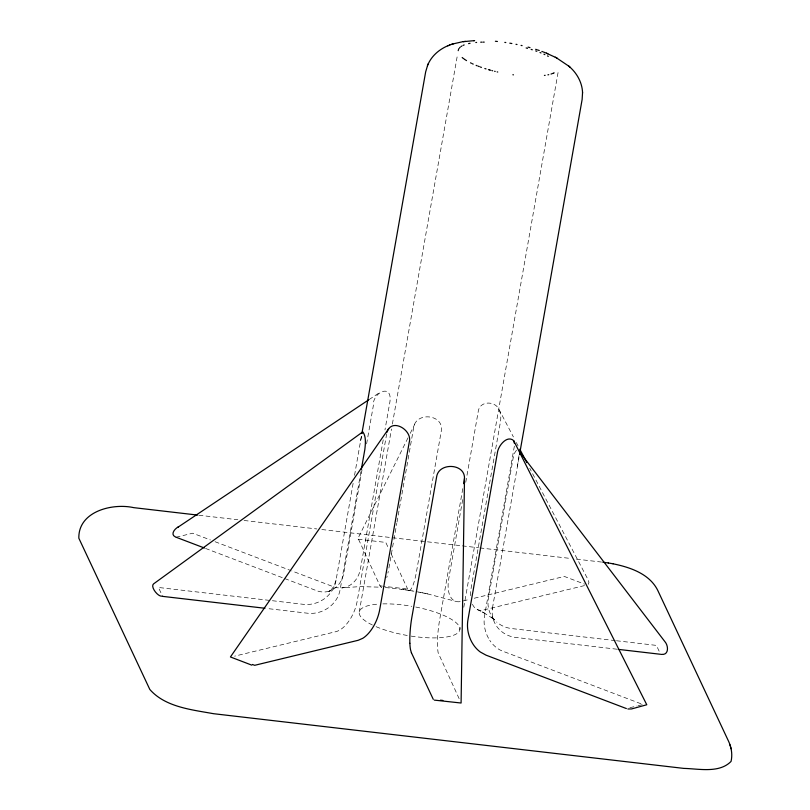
<?xml version="1.0" encoding="UTF-8"?>
<svg xmlns="http://www.w3.org/2000/svg" width="810" height="810" viewBox="0 0 810 810"><rect width="100%" height="100%" fill="white"/><g stroke="black" fill="none" stroke-linecap="round" stroke-linejoin="round"><path stroke-width="0.61" stroke-dasharray="4.05 3.04" d="M518.987 455.645L517.438 466.266M514.36 446.168L484.572 615.721A27.965 22.326 76.4 0 0 484.512 626.626L484.846 628.449A28.461 22.721 76.4 0 0 489.767 640.346M492.298 609.201L492.51 607.733M353.109 483.367L335.937 580.821A27.965 26.234 -25.1 0 1 331.999 590.804L330.956 592.312A28.461 26.7 -25.1 0 1 321.216 600.757L319.555 601.607A28.836 27.054 -25.1 0 1 310.615 604.24L308.762 604.432A28.836 27.054 -25.1 0 1 303.264 604.311L158.456 587.473L162.628 596.373M354.547 475.278L361.746 434.393M360.916 471.764L340.119 589.71A27.965 26.234 -25.1 0 1 336.17 599.704L335.127 601.212A28.461 26.7 -25.1 0 1 325.387 609.657L323.727 610.507A28.836 27.054 -25.1 0 1 314.786 613.14L312.943 613.322A28.836 27.054 -25.1 0 1 307.435 613.2L267.472 608.563M362.019 469.841L343.916 572.538A27.965 22.326 76.4 0 1 340.362 582.117L339.471 583.473A28.461 22.721 76.4 0 1 331.229 590.358L329.741 590.966L331.239 590.358M366.606 443.85L373.369 405.486C372.185 392.911 392.374 382.725 389.975 401.476L384.963 429.938M383.211 439.83L360.521 568.529A27.965 22.326 76.4 0 1 356.977 578.097L356.076 579.464A28.461 22.721 76.4 0 1 347.844 586.349L346.457 586.906A28.836 23.024 76.4 0 1 339.066 587.928L337.547 587.776A28.856 23.034 76.4 0 1 333.021 586.602L291.752 570.898M386.684 433.856L357.23 600.909A27.965 14.772 -69.2 0 1 354.132 611.459L353.403 613.16A28.461 15.036 -69.2 0 1 346.893 623.72L345.819 624.966A28.836 15.238 -69.2 0 1 340.2 629.765L339.066 630.423A28.856 15.248 -69.2 0 1 335.704 631.719L234.606 656.161M359.215 612.087L391.503 428.996M392.384 424.015L457.609 54.098M388.911 568.012L393.721 540.695M393.943 539.46L396.789 523.321M397.011 522.075L413.647 427.71C415.56 411.409 444.184 414.234 441.308 430.93L416.573 571.232A27.965 5.336 -83.4 0 1 414.447 580.78L414.052 582.127A28.461 5.427 -83.4 0 1 411.176 588.921L410.771 589.467A28.836 5.508 -83.4 0 1 408.878 590.389L407.653 589.022L383.636 586.288M462.783 488.643L439.577 620.247A27.965 5.336 -83.4 0 0 438.099 631.172L437.926 633.015A28.461 5.427 -83.4 0 0 437.491 645.003L437.542 646.501A28.836 5.508 -83.4 0 0 438.159 652.769L459.867 700.275M462.702 499.598L448.74 578.785A27.965 14.772 -69.2 0 0 448.224 588.708L448.396 590.196A28.461 15.036 -69.2 0 0 451.595 598.408L452.304 599.218A28.856 15.248 -69.2 0 0 456.668 601.617L457.66 601.749A28.856 15.248 -69.2 0 0 460.839 601.476M465.76 482.274L478.194 411.733C479.348 400.454 495.71 400.494 499.355 410.103L513.388 436.924M411.186 636.113A51.07 14.762 10 0 0 459.837 629.674L460.708 624.692M463.786 607.247L558.222 71.675M492.44 608.128L519.311 455.757M360.683 440.518L361.888 434.16M336.039 580.142L333.983 586.156L330.834 590.247L331.553 589.528L328.89 591.523L330.683 590.551L329.204 591.28L329.862 590.966A28.836 23.024 76.4 0 1 322.451 591.948L320.932 591.796A28.836 23.024 76.4 0 1 316.437 590.622L284.573 578.512M407.987 437.856L358.04 538.245L379.971 585.762L381.216 587.169A28.836 5.508 -83.4 0 0 381.571 587.23L360.258 586.572L342.083 587.878M410.225 433.35L414.7 424.359M588.202 584.385L588.961 582.36L588.222 579.98L529.75 468.22M516.446 450.228L514.573 453.053L513.105 458.247L488.369 598.549A27.965 26.234 -25.1 0 0 488.703 609.029L489.179 610.72A28.461 26.7 -25.1 0 0 495.609 621.047L496.915 622.242M369.137 399.543L380.659 391.848M176.084 537.232L192.689 533.213L210.377 539.946M463.269 600.888L469.365 599.41M474.235 598.236L564.367 576.447L584.628 584.152M584.445 585.6L483.347 610.041A28.856 15.248 -69.2 0 1 480.168 610.315L479.176 610.173A28.836 15.238 -69.2 0 1 474.822 607.783L474.103 606.984A28.461 15.036 -69.2 0 1 472.331 603.976M629.927 707.687L637.045 705.966M638.229 705.682L642.968 704.528L502.635 651.139A28.856 23.034 76.4 0 1 498.302 648.942L496.915 647.99A28.856 23.034 76.4 0 1 490.819 641.834L489.767 640.346M342.772 587.787L344.068 587.604L343.561 587.675M385.276 587.513L402.003 589.376M198.956 515.231L237.836 519.757M244.104 520.486L316.842 528.95M321.864 529.527L461.082 545.727M462.338 545.869L478.639 547.762M479.895 547.914L571.445 558.556M576.467 559.143L601.546 562.059M358.121 539.207L385.783 542.427L388.982 549.241M615.236 640.599L511.647 628.55A28.856 27.074 -25.1 0 1 506.291 627.406L504.579 626.798A28.856 27.074 -25.1 0 1 496.935 622.252M616.481 640.75L656.424 645.398L659.553 652.07M616.916 649.205L515.818 637.45A28.856 27.074 -25.1 0 1 510.472 636.306L508.761 635.698A28.856 27.074 -25.1 0 1 501.117 631.142L499.78 629.947A28.461 26.7 -25.1 0 1 493.351 619.61L492.885 617.929A27.965 26.234 -25.1 0 1 492.541 607.449M379.991 585.812L382.421 586.126M401.77 589.336L403.694 589.609M403.491 589.579L405.395 589.852M405.223 589.832L407.086 590.105M406.954 590.085L408.787 590.379M408.675 590.358L412.189 590.925M412.138 590.925L413.88 591.219M417.272 591.827L419.043 592.161M418.962 592.14L420.765 592.485M420.653 592.464L422.476 592.829M422.344 592.798L424.187 593.173M424.025 593.143L425.898 593.528M425.706 593.487L427.599 593.892M427.376 593.841L455.696 601.354M215.095 541.738L290.567 570.453M205.558 548.451L283.389 578.056M477.292 609.555L483.57 612.613M483.449 612.542L493.432 618.87L491.498 617.382L495.133 620.541L493.989 619.346L494.383 619.771M516.304 442.513L518.066 445.865M391.108 553.777L407.632 588.981M499.355 410.103L500.833 415.014L500.712 420.299L471.258 587.351A27.965 14.772 -69.2 0 0 470.64 595.735M388.253 571.425A27.965 5.336 -83.4 0 1 387.909 573.055M387.17 576.133A27.965 5.336 -83.4 0 1 386.775 577.56M415.753 607.034A51.07 14.762 10 0 1 459.837 629.674M407.238 635.465A51.07 14.762 10 0 1 376.083 626.687M372.337 624.976A51.07 14.762 10 0 1 378.594 604.078M382.917 603.885A51.07 14.762 10 0 1 411.814 606.295M484.623 613.17L482.416 611.995L484.623 613.17"/><path stroke-width="1.21" d="M434.292 700.113L461.092 703.019L464.505 478.214C464.768 463.199 438.767 462.399 436.651 476.725L411.915 617.028A27.965 5.336 -83.4 0 0 410.427 627.952L410.265 629.795A28.461 5.427 -83.4 0 0 409.83 641.783L409.87 643.282M464.505 478.214L463.664 483.671M458.227 50.665L458.339 49.977M361.888 433.542L425.655 71.908L427.629 65.256M361.351 469.284L364.854 449.418C365.452 443.829 366.262 436.357 362.789 431.851L153.596 583.868C150.154 586.43 157.383 596.362 161.747 596.231M519.524 454.511L582.127 99.498L582.552 92.573M387.069 432.175C391.544 417.272 413.029 430.292 409.202 442.422L379.738 609.474A27.965 14.772 -69.2 0 1 376.65 620.025L375.911 621.726A28.461 15.036 -69.2 0 1 369.411 632.286L368.337 633.531A28.836 15.238 -69.2 0 1 362.718 638.331L358.212 640.285L254.684 665.314L252.436 664.463M362.232 432.894L362.495 432.226M428.176 64.01C432.631 54.169 442.007 47.314 452.142 44.185M427.467 65.63L428.338 63.636M458.632 49.167L458.997 48.529M388.699 428.662L230.435 656.961L251.819 665.152M459.594 47.78L460.191 47.203M178.494 526.844C174.96 528.404 169.887 534.478 175.385 536.929M177.593 527.452L368.591 399.907M461.082 46.514L461.913 45.998M553.605 73.113L554.172 72.849M463.087 45.39L464.15 44.935M553.281 73.244L552.359 73.599M447.778 45.816L448.325 45.593M449.277 45.208L449.813 44.995M453.023 43.912L462.52 41.745L474.437 40.621M451.534 44.378L453.62 43.72M551.003 74.054L551.549 73.882M547.924 74.834L548.735 74.652M468.575 43.608L470.053 43.294M544.431 75.441L545.15 75.33M463.279 41.634L464.049 41.533M464.596 41.452L465.355 41.351M475.814 42.505L476.614 42.434M473.556 40.652L474.64 40.611M480.715 42.191L481.97 42.15M483.094 42.13L484.238 42.12M661.476 654.358C669.09 655.371 668.523 645.641 664.899 641.641L519.807 452.183M495.396 41.269L497.421 41.472M197.701 515.089L133.731 507.647C112.266 502.878 78.155 511.454 78.843 538.225L149.82 689.462C165.301 707.14 191.606 709.702 213.496 713.691L683.802 768.396C699.03 768.751 719.26 773.479 731.055 761.42C732.594 754.768 731.521 747.751 728.716 741.585L657.781 590.449C649.509 573.703 629.977 567.263 612.957 563.77M162.628 596.373L264.971 608.269M618.162 649.357L660.596 654.288M440.488 700.174L442.898 700.458M512.872 74.753L513.469 74.834M602.802 562.211L608.361 562.97M504.812 42.393L505.815 42.535M627.851 708.983L631.547 708.942L646.775 704.761L513.661 440.599C506.959 434.717 498.079 446.097 497.421 452.689L467.957 619.741A27.965 22.326 76.4 0 0 467.897 630.636L468.241 632.468A28.461 22.721 76.4 0 0 473.161 644.355L474.184 645.843A28.836 23.024 76.4 0 0 480.31 652.01L486.03 655.158L626.363 708.547M509.794 43.173L511.859 43.527M608.239 562.95L613.059 563.79M515.99 44.307L517.013 44.52M521.083 45.401L522.096 45.623M497.158 71.888L497.745 72.019M494.606 71.28L495.183 71.422M492.095 70.642L492.662 70.784M528.059 47.112L529.993 47.638M526.146 47.952L527.523 48.337M489.625 69.964L490.85 70.308M488.41 69.62L489.372 69.893M531.127 49.4L532.302 49.764M484.846 68.526L486.02 68.901M535.653 49.309L536.574 49.602M537.476 49.896L539.268 50.504M535.714 50.908L536.817 51.303M480.34 66.997L481.434 67.382M541.87 51.425L542.72 51.739M478.194 66.187L479.257 66.592M176.084 537.232L204.383 547.995M543.561 52.053L545.201 52.691M539.997 52.518L541.019 52.934M476.128 65.367L477.151 65.782M555.954 57.561L546.011 53.014L546.801 53.338M546.993 53.409L547.803 53.743M543.935 54.189L544.867 54.624M472.281 63.676L473.212 64.111M470.509 62.815L471.38 63.251M556.44 57.824L569.065 66.329M555.275 57.206L557.128 58.178M547.489 55.92L548.319 56.356M465.821 60.163L466.53 60.608M464.484 59.272L465.132 59.717M463.269 58.381L463.857 58.826M462.186 57.5L462.712 57.935M569.825 67.017C577.206 73.578 582.319 82.995 582.572 92.988M568.63 65.944L570.27 67.412M519.817 449.226L526.834 462.632M433.269 699.334L411.399 652.728M513.661 440.599L514.37 443.272M411.389 652.708L410.488 649.549A28.836 5.508 -83.4 0 1 409.87 643.282M729.992 744.846L730.468 746.526M730.59 747.022L731.065 748.734"/></g></svg>
